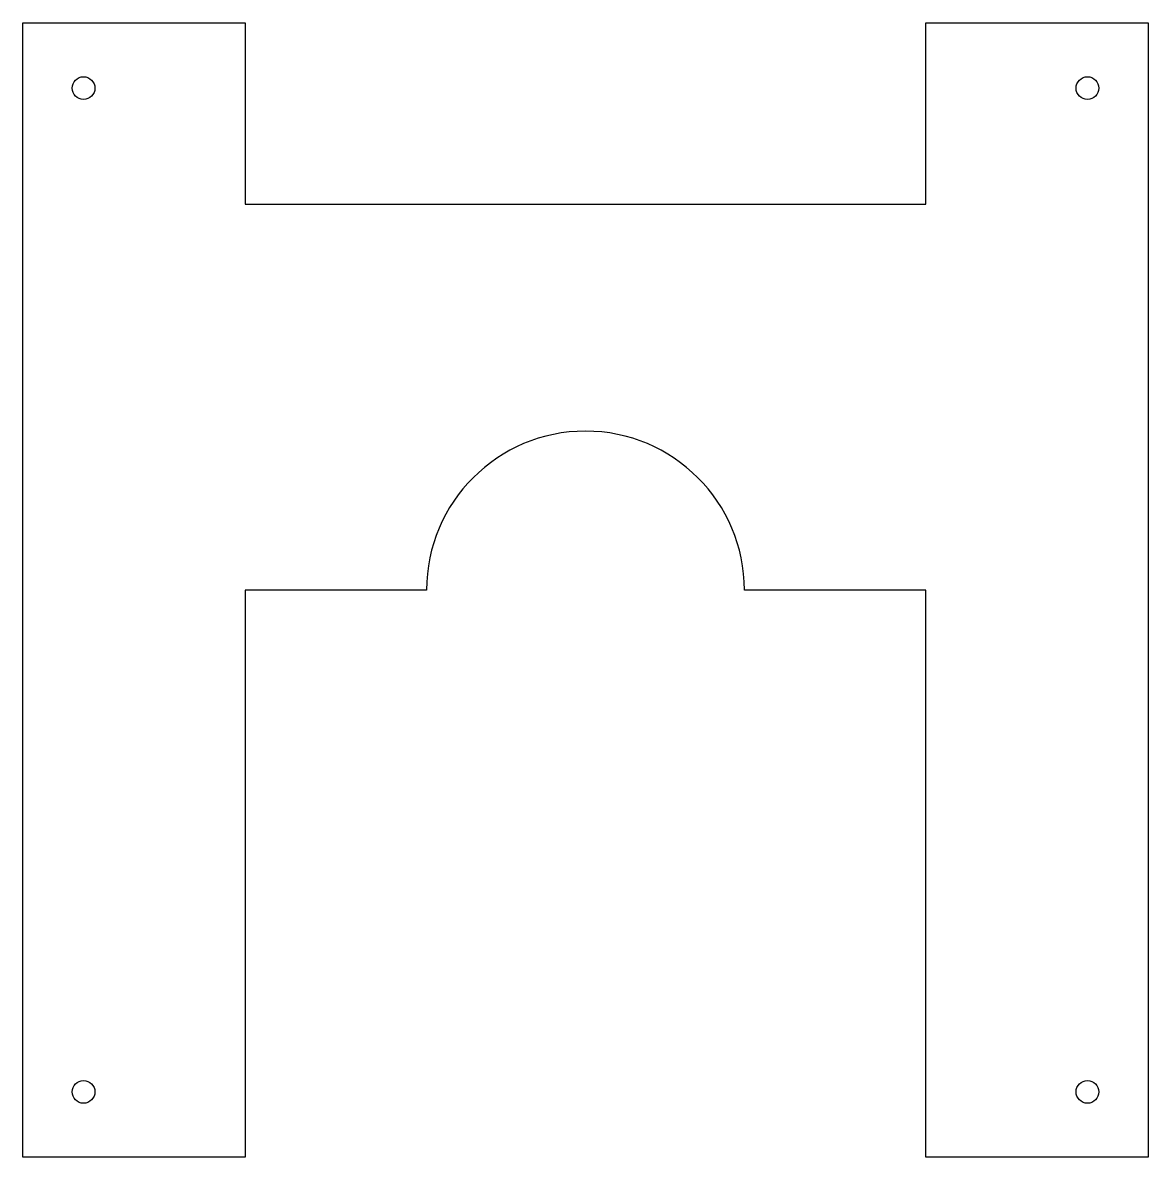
# Model space of a CAD drawing. Header units: millimetres. Extents: x -124 to 124, y -125 to 125.
import ezdxf

# ---------------------------------------------------------------- set-up
doc = ezdxf.new("R2010")
doc.units = ezdxf.units.MM
doc.layers.get('0').update_dxf_attribs({"linetype": 'CONTINUOUS'})

msp = doc.modelspace()

# ---------------------------------------------------------------- linework, layer by layer
msp.add_lwpolyline([(75, 0), (35, 0, 1), (-35, 0), (-75, 0), (-75, -125), (-124, -125), (-124, 125), (-80, 125), (-75, 125), (-75, 85), (75, 85), (75, 125), (80, 125), (124, 125), (124, -125), (75, -125)], format="xyb", close=True)
for centre in [(-110.59, 110.59), (110.59, 110.59), (-110.59, -110.59), (110.59, -110.59)]:
    msp.add_circle(centre, 2.5)

doc.saveas('drawing.dxf')
